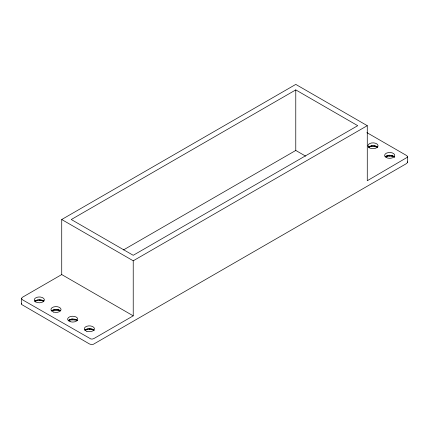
<?xml version="1.0" encoding="UTF-8"?>
<svg xmlns="http://www.w3.org/2000/svg" width="429" height="429" viewBox="0 0 429 429"><rect width="100%" height="100%" fill="white"/><g stroke="black" fill="none" stroke-linecap="round" stroke-linejoin="round"><path stroke-width="0.64" d="M407.55 156.778L407.518 162.511L406.36 163.658L93.345 344.294L91.361 344.584L89.377 343.913L21.584 304.467L21.45 298.504L22.276 297.361L61.728 274.565L133.226 315.841L133.226 260.8L367.272 125.681L367.272 180.722L407.416 157.234L407.416 156.317L406.36 155.4L366.897 132.62M21.45 304.011L21.584 303.55M38.015 299.812L35.098 301.158L37.135 300.67L38.015 299.812L39.323 299.715L41.854 300.107L43.86 301.115M54.697 309.448L51.78 310.789L53.818 310.301L54.697 309.448L56.006 309.347L58.537 309.738L60.543 310.746M71.386 319.079L68.463 320.42L70.501 319.932L71.386 319.079L72.694 318.978L75.22 319.369L77.231 320.377M88.068 328.711L85.146 330.057L87.189 329.569L88.068 328.711L89.377 328.609L91.903 329L94.391 330.282M371.686 145.699L368.763 147.045L370.801 146.557L371.686 145.699L372.994 145.603L375.52 145.994L377.531 147.002M388.368 155.336L385.446 156.676L387.489 156.188L388.368 155.336L389.677 155.234L392.203 155.625L394.691 156.907M34.947 301.174L36.797 300.107M51.63 310.805L53.48 309.738M68.313 320.436L70.163 319.369M84.996 330.073L86.846 329M368.613 147.061L370.463 145.994M385.296 156.692L387.146 155.625M61.728 274.565L61.728 219.519L295.774 84.4L367.272 125.681M295.774 89.902L71.262 219.519L133.226 255.298L357.738 125.681L295.774 89.902L295.774 150.445L123.472 249.925M133.226 315.841L94.144 338.411L92.551 339.023L90.964 339.023L22.64 299.882L21.45 298.504M34.787 301.115L35.752 300.568M51.469 310.746L52.435 310.199M385.14 156.633L386.1 156.092M84.84 330.014L85.8 329.467M370.801 146.557L372.994 146.391L377.22 147.045L375.52 145.994M387.489 156.188L391.865 156.188L393.902 156.676L392.203 155.625M37.135 300.67L41.511 300.67L43.554 301.158L41.854 300.107M53.818 310.301L58.199 310.301L60.237 310.789L58.537 309.738M70.501 319.932L74.882 319.932L76.92 320.42L75.22 319.369M87.189 329.569L91.565 329.569L93.602 330.057L91.903 329M295.774 150.445L305.614 156.129M61.728 219.519L133.226 260.8M393.248 156.092L394.557 157.4M376.565 146.455L377.37 147.061M92.948 329.467L93.753 330.073M76.265 319.836L77.07 320.436M59.583 310.199L60.387 310.805M42.9 300.568L43.704 301.174M390.985 155.336L391.865 156.188M374.303 145.699L375.182 146.557M90.685 328.711L91.565 329.569M74.002 319.079L74.882 319.932M57.314 309.448L58.199 310.301M40.632 299.812L41.511 300.67M407.416 161.824L407.55 162.28M389.677 155.234L389.677 156.022M372.994 145.603L372.994 146.391M89.377 328.609L89.377 329.402M72.694 318.978L72.694 319.766M56.006 309.347L56.006 310.135M39.323 299.715L39.323 300.504M35.752 301.946A5.057 2.917 0 0 0 44.208 300.638A5.057 2.917 0 0 0 38.015 297.061A5.057 2.917 0 0 0 35.752 301.946M53.48 312.044A5.057 2.917 0 0 0 61.063 309.513A5.057 2.917 0 0 0 53.48 306.987A5.057 2.917 0 0 0 53.48 312.044M70.163 321.675A5.057 2.917 0 0 0 77.746 319.144A5.057 2.917 0 0 0 70.163 316.618A5.057 2.917 0 0 0 70.163 321.675M86.846 331.306A5.057 2.917 0 0 0 94.428 328.78A5.057 2.917 0 0 0 86.846 326.249A5.057 2.917 0 0 0 86.846 331.306M369.417 147.833A5.057 2.917 0 0 0 377.874 146.525A5.057 2.917 0 0 0 371.686 142.948A5.057 2.917 0 0 0 369.417 147.833M386.1 157.464A5.057 2.917 0 0 0 394.557 156.156A5.057 2.917 0 0 0 388.368 152.579A5.057 2.917 0 0 0 386.1 157.464"/></g></svg>
